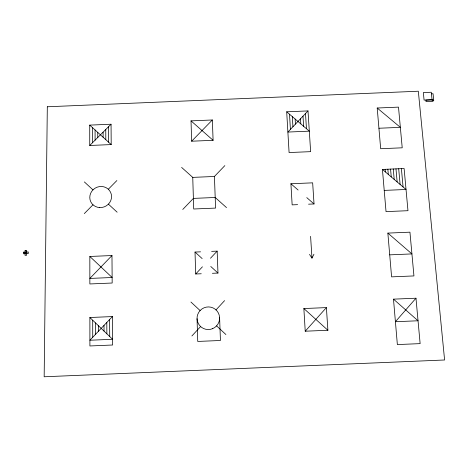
<?xml version="1.0" encoding="UTF-8"?>
<svg xmlns="http://www.w3.org/2000/svg" width="468" height="468" viewBox="0 0 468 468"><rect width="100%" height="100%" fill="white"/><g stroke="black" fill="none" stroke-linecap="round" stroke-linejoin="round"><path stroke-width="0.7" d="M24.956 253.709L24.985 252.106M26.717 253.633L26.746 252.036M309.512 254.411L311.969 258.108L313.946 254.223M415.976 298.21L395.413 321.721L418.041 320.773L393.489 299.151L415.976 298.21L420.135 343.623L397.361 344.577L393.489 299.151M305.23 331.209L326.395 307.599L303.867 308.547L305.23 331.209L327.898 330.262L326.395 307.599M191.898 335.96L200.602 326.553M216.017 309.892L224.599 300.614M200.556 251.831L195.021 252.059L195.688 273.991L202.428 266.818M210.483 258.248L217.164 251.135L217.965 273.06L212.396 273.294M112.408 316.573L89.897 340.236L112.566 339.282L89.879 317.515L112.408 316.573L112.607 345.01L89.903 345.963L89.879 317.515M307.997 110.916L287.884 132.058L309.307 131.163L286.697 111.811L289.084 152.55L310.635 151.65L307.997 110.916L286.697 111.811M182.772 209.459L193.389 198.397L215.198 197.484L226.524 207.622M181.625 167.421L192.746 177.384L214.426 176.471L224.851 165.608M111.975 255.54L89.85 278.431L112.133 277.495L89.833 256.47L89.856 283.959L112.174 283.023L111.975 255.54L89.833 256.47M191.646 141.207L212.355 119.978L213.098 140.306L191.646 141.207L191.026 120.873L212.355 119.978M84.328 213.583L92.986 204.797M108.33 189.23L116.871 180.56M89.745 145.478L111.056 124.225L111.197 144.577L89.745 145.478L89.727 125.12L111.056 124.225M431.467 93.816L433.058 93.746L433.748 100.544L432.157 100.608L431.285 92.249L423.335 92.582L424.078 100.076L432.046 99.742M377.202 108.014L398.496 107.125L402.217 147.812L380.671 148.713L377.202 108.014L400.345 127.349L378.922 128.244M382.432 169.434L404.112 168.521L407.973 210.699L386.03 211.618L382.432 169.434L406.031 189.481L384.222 190.4M297.619 204.645L292.149 204.873L290.915 183.754L312.659 182.842L314.028 203.954L308.558 204.183M387.861 233.099L409.939 232.175L413.94 275.927L391.587 276.863L387.861 233.099L411.928 253.913L389.715 254.849M25.056 253.732L26.617 253.668M211.63 251.363L217.164 251.135M195.688 273.991L201.258 273.757M290.915 183.754L298.104 190.043M306.774 197.619L314.028 203.954M191.026 120.873L213.098 140.306M303.867 308.547L327.898 330.262M89.727 125.12L111.197 144.577M195.021 252.059L202.158 258.593M210.764 266.467L217.965 273.06M84.357 181.923L92.962 189.873M108.418 204.153L117.146 212.209M190.921 302.024L200.099 310.559M216.59 325.886L225.898 334.538M401.404 168.638L403.065 186.966M398.695 168.749L400.105 184.445M395.981 168.86L397.151 181.935M393.272 168.977L394.196 179.425M390.564 169.088L391.248 176.922M387.855 169.205L388.305 174.424M385.146 169.317L385.369 171.926M305.493 113.548L306.464 128.729M302.989 116.181L303.627 126.301M310.594 236.34L311.969 258.108M300.479 118.819L300.795 123.88M295.144 119.042L295.454 124.102M292.325 116.626L292.933 126.752M289.511 114.215L290.412 129.402M214.426 176.471L215.584 208.084L193.711 208.997L192.746 177.384M219.609 317.731L220.44 340.488L197.742 341.441L197.046 318.679M108.406 126.869L108.5 142.132M109.606 319.509L109.717 336.55M105.75 129.513L105.809 139.692M106.803 322.458L106.868 333.819M103.095 132.163L103.118 137.253M104.001 325.412L104.025 331.087M97.748 132.391L97.765 137.481M98.356 325.646L98.374 331.326M95.074 129.964L95.098 140.143M95.525 322.932L95.554 334.292M92.401 127.536L92.424 142.81M92.699 320.223L92.728 337.258M47.315 106.774L44.162 376.775L444.6 359.991L418.322 91.225L47.315 106.774M23.429 252.17L23.4 253.773L28.273 253.568L28.302 251.965L23.429 252.17M25.114 250.474L25.032 255.341L26.588 255.271L26.67 250.403L25.114 250.474M432.877 99.824L425.898 100.117L426.05 101.62L433.029 101.328L432.877 99.824M99.713 207.576A10.992 10.454 -26.1 0 0 110.547 192.208A10.992 10.454 -26.1 0 0 91.763 191.307A10.992 10.454 -26.1 0 0 99.713 207.576M212.607 328.676A11.349 11.255 -54.8 0 0 215.233 309.231A11.349 11.255 -54.8 0 0 197.145 316.807A11.349 11.255 -54.8 0 0 212.607 328.676"/></g></svg>
